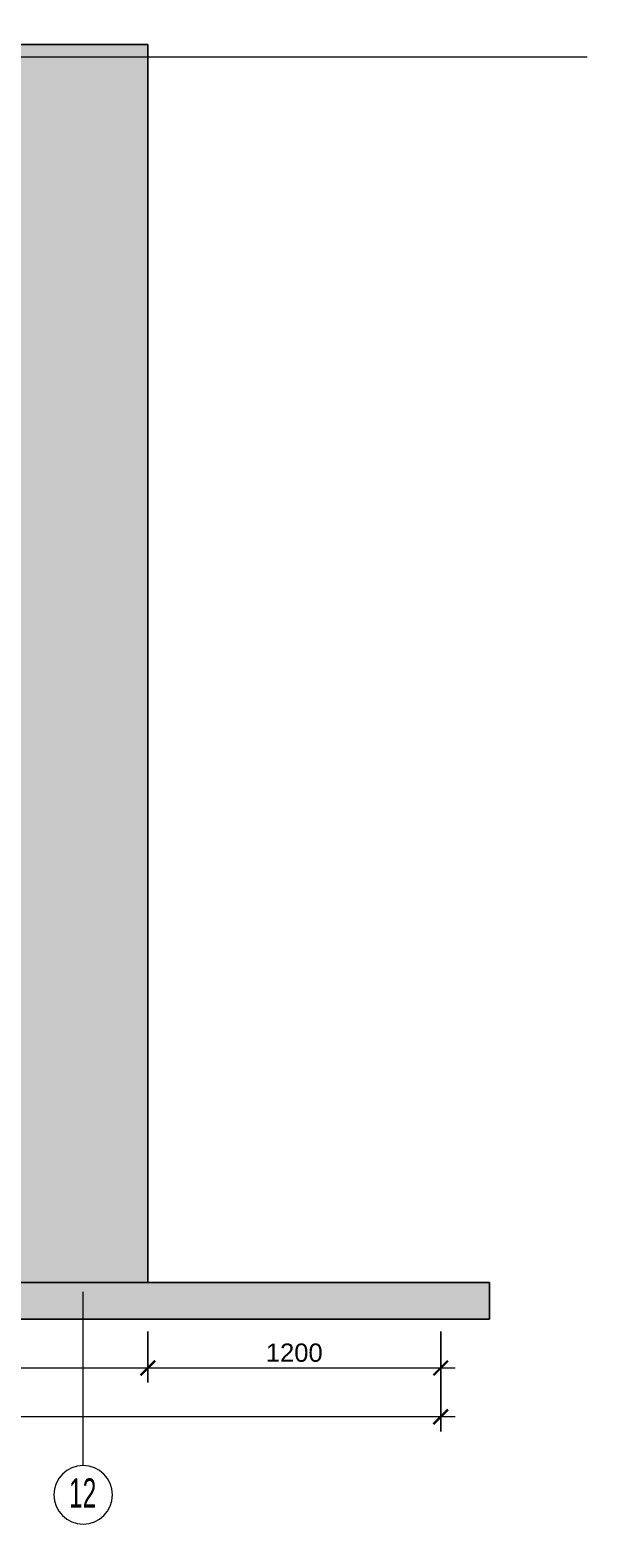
# Model space of a CAD drawing. Header units: millimetres. Extents: x 90086 to 135690, y -7745 to 15991.
# Drawn here: x 133406 to 135690, y -119 to 6006 of the extents above; entities that cross this region are included whole.
import ezdxf
from ezdxf.enums import TextEntityAlignment as Align

# ---------------------------------------------------------------- set-up
doc = ezdxf.new("R2010")
doc.units = ezdxf.units.MM
doc.layers.get('Defpoints').update_dxf_attribs({"color": 250})
for name, color, linetype, lineweight in [('_ACM-A-ANNO-DIMS', 2, 'Continuous', 13), ('_ACM-A-ANNO-DIMS @ 30 (1)', 2, 'Continuous', 13), ('_ACM-A-DETL-THIN', 2, 'Continuous', 9)]:
    doc.layers.add(name, color=color, linetype=linetype, lineweight=lineweight)
doc.styles.add('_ACM-G-NOTES', font='arial.ttf')
doc.styles.add('Arial', font='ARIALUNI.ttf')
doc.dimstyles.new('Aec-Arch-M-注释性', dxfattribs={"dimscale": 2, "dimtxt": 2.5, "dimasz": 2, "dimexe": 2, "dimexo": 2, "dimgap": 0.8, "dimtad": 1, "dimdec": 0, "dimrnd": 5, "dimzin": 3, "dimdsep": 46, "dimtxsty": 'Arial', "dimblk": 'WALL TYPE$0$_ArchTick', "dimcen": 2.5, "dimdle": 2, "dimclrd": 256, "dimclrt": 256, "dimazin": 2, "dimtfac": 0.75, "dimtdec": 0, "dimtix": 1, "dimtmove": 2, "dimatfit": 2, "dimfxl": 5, "dimfxlon": 1, "dimtolj": 1, "dimtzin": 0, "dimlwd": -1, "dimarcsym": 0})

# ---------------------------------------------------------------- blocks, each defined once
blk = doc.blocks.new('*U118')
h = blk.add_hatch()
h.set_pattern_fill('0-钢筋混凝土001-DOM', color=250, scale=15, pattern_type=2)
h.set_pattern_definition([(45, (-330, 640), (-53.033, 53.033), []), (50, (-330, 640), (107.58903, -9.4128), [11.25, -123.75]), (355, (-330, 640), (-20.8127, 112.8288), [9, -99]), (100.4514, (-321.03, 639.22), (86.7764, 103.4159), [9.561, -105.1713]), (46.1842, (-330, 670), (160.0862, -24.8279), [16.875, -185.625]), (96.6356, (-316.66, 667.93), (140.1994, 146.1177), [14.3415, -157.757]), (351.1842, (-330, 670), (140.1993, 146.1178), [13.5, -148.5]), (21, (-315, 662.5), (89.53606, -60.39283), [11.25, -123.75]), (326, (-315, 662.5), (36.4973, 108.7725), [9, -99]), (71.4514, (-307.54, 657.47), (126.0334, 48.3796), [9.561, -105.1713]), (37.5, (-330, 640), (1.82398, 49.93408), [0.75, -97.8, 0.75, -100.5, 0.75, -99.375]), (7.5, (-330, 640), (39.46043, 59.16176), [0.75, -57.3, 0.75, -95.55, 0.75, -37.875]), (327.5, (-363.45, 640), (80.07337, -3.38323), [0.75, -37.5, 0.75, -117, 0.75, -155.25]), (317.5, (-378.45, 640), (87.47793, 15.01575), [0.75, -48.75, 0.75, -77.7, 0.75, -110.25])])
h.paths.add_polyline_path([(11800.4, -5294.2), (12330.4, -5294.2), (12330.4, -10369.2), (11800.4, -10369.2)])
blk.add_lwpolyline([(11800.4, -5294.2), (12330.4, -5294.2), (12330.4, -10369.2), (11800.4, -10369.2)], close=True)
blk = doc.blocks.new('WALL TYPE$0$_ArchTick')
at = {"color": 0, "linetype": 'ByBlock', "const_width": 0.15}
blk.add_lwpolyline([(-0.5, -0.5), (0.5, 0.5)], dxfattribs=at)
blk = doc.blocks.new('*D175')
at = {"layer": '_ACM-A-ANNO-DIMS', "color": 0, "lineweight": -2, "transparency": 16777216}
for p, q in [((132519.7, 670.7), (132519.7, 460.7)), ((133889.7, 670.7), (133889.7, 460.7))]:
    blk.add_line(p, q, dxfattribs=at)
at = {"layer": '_ACM-A-ANNO-DIMS', "transparency": 16777216}
blk.add_line((132459.7, 520.7), (133949.7, 520.7), dxfattribs=at)
at = {"layer": 'Defpoints', "color": 0, "transparency": 16777216}
for p in [(132519.7, 1530.7), (133889.7, 1530.7), (133889.7, 520.7)]:
    blk.add_point(p, dxfattribs=at)
at = {"layer": '_ACM-A-ANNO-DIMS', "transparency": 16777216, "xscale": 60, "yscale": 60, "zscale": 60, "rotation": 180}
blk.add_blockref('WALL TYPE$0$_ArchTick', (132519.7, 520.7), dxfattribs=at)
at = {"layer": '_ACM-A-ANNO-DIMS', "transparency": 16777216, "xscale": 60, "yscale": 60, "zscale": 60}
blk.add_blockref('WALL TYPE$0$_ArchTick', (133889.7, 520.7), dxfattribs=at)
at = {"layer": '_ACM-A-ANNO-DIMS', "transparency": 16777216, "insert": (133204.7, 583), "char_height": 75, "attachment_point": 5, "style": 'Arial'}
blk.add_mtext('\\A1;1370', dxfattribs=at)
blk = doc.blocks.new('*D176')
at = {"layer": '_ACM-A-ANNO-DIMS', "color": 0, "lineweight": -2, "transparency": 16777216}
for p, q in [((133889.7, 670.7), (133889.7, 460.7)), ((135089.7, 670.7), (135089.7, 460.7))]:
    blk.add_line(p, q, dxfattribs=at)
at = {"layer": '_ACM-A-ANNO-DIMS', "transparency": 16777216}
blk.add_line((133829.7, 520.7), (135149.7, 520.7), dxfattribs=at)
at = {"layer": 'Defpoints', "color": 0, "transparency": 16777216}
for p in [(133889.7, 1530.7), (135089.7, 1530.7), (135089.7, 520.7)]:
    blk.add_point(p, dxfattribs=at)
at = {"layer": '_ACM-A-ANNO-DIMS', "transparency": 16777216, "xscale": 60, "yscale": 60, "zscale": 60, "rotation": 180}
blk.add_blockref('WALL TYPE$0$_ArchTick', (133889.7, 520.7), dxfattribs=at)
at = {"layer": '_ACM-A-ANNO-DIMS', "transparency": 16777216, "xscale": 60, "yscale": 60, "zscale": 60}
blk.add_blockref('WALL TYPE$0$_ArchTick', (135089.7, 520.7), dxfattribs=at)
at = {"layer": '_ACM-A-ANNO-DIMS', "transparency": 16777216, "insert": (134489.7, 583), "char_height": 75, "attachment_point": 5, "style": 'Arial'}
blk.add_mtext('\\A1;1200', dxfattribs=at)
blk = doc.blocks.new('*D177')
at = {"layer": '_ACM-A-ANNO-DIMS', "color": 0, "lineweight": -2, "transparency": 16777216}
for p, q in [((129039.7, 470.7), (129039.7, 260.7)), ((135089.7, 470.7), (135089.7, 260.7))]:
    blk.add_line(p, q, dxfattribs=at)
at = {"layer": '_ACM-A-ANNO-DIMS', "transparency": 16777216}
blk.add_line((135149.7, 320.7), (128979.7, 320.7), dxfattribs=at)
at = {"layer": 'Defpoints', "color": 0, "transparency": 16777216}
for p in [(129039.7, 1530.7), (135089.7, 1530.7), (129039.7, 320.7)]:
    blk.add_point(p, dxfattribs=at)
at = {"layer": '_ACM-A-ANNO-DIMS', "transparency": 16777216, "xscale": 60, "yscale": 60, "zscale": 60, "rotation": 180}
blk.add_blockref('WALL TYPE$0$_ArchTick', (129039.7, 320.7), dxfattribs=at)
at = {"layer": '_ACM-A-ANNO-DIMS', "transparency": 16777216, "xscale": 60, "yscale": 60, "zscale": 60}
blk.add_blockref('WALL TYPE$0$_ArchTick', (135089.7, 320.7), dxfattribs=at)
at = {"layer": '_ACM-A-ANNO-DIMS', "transparency": 16777216, "insert": (132064.7, 383), "char_height": 75, "attachment_point": 5, "style": 'Arial'}
blk.add_mtext('\\A1;6050', dxfattribs=at)
blk = doc.blocks.new('*U40')
for points in [[(0, 4), (0, 10), (0, 18), (0, 26), (0, 27.72)], [(0, 4), (0, 10)]]:
    blk.add_lwpolyline(points)
blk.add_circle((0, 0), 4)
at = {"style": '_ACM-G-NOTES'}
blk.add_attdef('A', text='', height=4, dxfattribs=at).set_placement((-1.79, -1.75), (1.94, -1.75), align=Align.FIT)

msp = doc.modelspace()

# ---------------------------------------------------------------- hatches: boundary and pattern name
h = msp.add_hatch()
h.set_pattern_fill('0-钢筋混凝土001-DOM', color=250, scale=15, angle=90, pattern_type=2)
h.set_pattern_definition([(135, (-2690, -250), (-53.03301, -53.03301), []), (140, (-2690, -250), (9.41282, 107.58903), [11.25, -123.75]), (85, (-2690, -250), (-112.82882, -20.8127), [9, -99]), (190.4514, (-2689.22, -241.03), (-103.41593, 86.77641), [9.56103, -105.17132]), (136.1842, (-2720, -250), (24.82785, 160.08616), [16.875, -185.625]), (186.6356, (-2717.93, -236.66), (-146.11768, 140.1994), [14.34154, -157.75695]), (81.1842, (-2720, -250), (-146.1178, 140.1993), [13.5, -148.5]), (111, (-2712.5, -235), (60.392834, 89.53606), [11.25, -123.75]), (56, (-2712.5, -235), (-108.77251, 36.4973), [9, -99]), (161.4514, (-2707.47, -227.54), (-48.379575, 126.033394), [9.56103, -105.17132]), (127.5, (-2690, -250), (-49.934078, 1.823978), [0.75, -97.8, 0.75, -100.5, 0.75, -99.375]), (97.5, (-2690, -250), (-59.161757, 39.46043), [0.75, -57.3, 0.75, -95.55, 0.75, -37.875]), (57.5, (-2690, -283.45), (3.383231, 80.073365), [0.75, -37.5, 0.75, -117, 0.75, -155.25]), (47.5, (-2690, -298.45), (-15.015747, 87.477925), [0.75, -48.75, 0.75, -77.7, 0.75, -110.25])])
h.paths.add_polyline_path([(135289.7, 720.7), (135289.7, 870.7), (129039.7, 870.7), (129039.7, 720.7)])

# ---------------------------------------------------------------- linework, layer by layer
msp.add_lwpolyline([(135289.7, 720.7), (135289.7, 870.7), (129039.7, 870.7), (129039.7, 720.7)], close=True)
at = {"layer": '_ACM-A-DETL-THIN'}
msp.add_lwpolyline([(129039.7, 5895.7), (131781.8, 5895.7), (131814.3, 6005.7), (131879.3, 5785.7), (131911.8, 5895.7), (135689.7, 5895.7)], dxfattribs=at)

# ---------------------------------------------------------------- block references
at = {"xscale": -1}
msp.add_blockref('*U118', (145690.1, 11240), dxfattribs=at)
at = {"layer": '_ACM-A-ANNO-DIMS', "linetype": 'Continuous', "ltscale": 2}
ref = msp.add_blockref('*U40', (133624.7, 0.7), dxfattribs=dict(at, xscale=-30, yscale=30, zscale=30))
ref.add_attrib('A', '12', dxfattribs={"layer": '0', "height": 120, "style": '_ACM-G-NOTES', "width": 0.600966}).set_placement((133566.5, -51.7), (133678.6, -51.7), align=Align.FIT)

# ---------------------------------------------------------------- dimensions: what is measured, and where the dimension line sits
at = {"layer": '_ACM-A-ANNO-DIMS @ 30 (1)'}
dim = msp.add_linear_dim(base=(129039.7, 320.7), p1=(135089.7, 1530.7), p2=(129039.7, 1530.7), dimstyle='Aec-Arch-M-注释性', override={"dimscale": 30, "dimzin": 8, "dimtix": 1, "dimtofl": 1, "dimtmove": 2, "dimatfit": 2}, dxfattribs=at)
dim.commit()
dim.dimension.update_dxf_attribs({"geometry": '*D177', "text_midpoint": (132064.7, 383)})
for base, p1, p2, picture, middle in [((133889.7, 520.7), (132519.7, 1530.7), (133889.7, 1530.7), '*D175', (133204.7, 583)), ((135089.7, 520.7), (133889.7, 1530.7), (135089.7, 1530.7), '*D176', (134489.7, 583))]:
    dim = msp.add_linear_dim(base=base, p1=p1, p2=p2, angle=180, dimstyle='Aec-Arch-M-注释性', override={"dimscale": 30, "dimzin": 8, "dimtix": 1, "dimtofl": 1, "dimtmove": 2, "dimatfit": 2}, dxfattribs=at)
    dim.commit()
    dim.dimension.update_dxf_attribs({"geometry": picture, "text_midpoint": middle})

doc.saveas('drawing.dxf')
